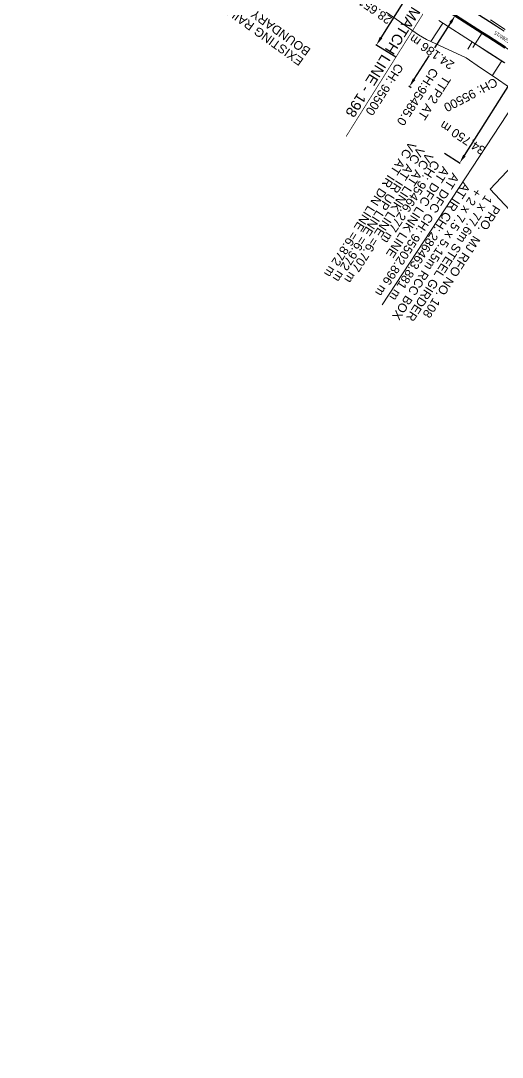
# Model space of a CAD drawing. Header units: metres. Extents: x 644418 to 1306172, y 3366650 to 6747308.
# Drawn here: x 655540.9 to 655678.4, y 3371451 to 3371746.8 of the extents above; entities that cross this region are included whole.
import ezdxf
from ezdxf.enums import TextEntityAlignment as Align

# ---------------------------------------------------------------- set-up
doc = ezdxf.new("R2010")
doc.units = ezdxf.units.M
doc.header["$MEASUREMENT"] = 0
doc.linetypes.add('CENTER', pattern=[2, 1.25, -0.25, 0.25, -0.25])
doc.linetypes.add('PHANTOM2', pattern=[1.25, 0.625, -0.125, 0.125, -0.125, 0.125, -0.125])
doc.layers.get('Defpoints').update_dxf_attribs({"lineweight": 0})
for name, color, linetype, lineweight in [('BOUNDARY DIMENTION', 10, 'Continuous', 0), ('Existing Railway Boundary', 7, 'CENTER', 0), ('LC DETAILS IN PLAN', 7, 'Continuous', 0), ('OHE MAST TEXT', 8, 'Continuous', 0), ('Prop TPTC Connecting line', 10, 'Continuous', 0), ('PROP-DFC Connecting line', 1, 'Continuous', 0), ('Proposed Chainage', 10, 'Continuous', 0), ('Proposed Chainages Connecting line', 10, 'Continuous', 0), ('PROPOSED DFCC TOE LINE - Connecting line', 239, 'Continuous', 0), ('PROPOSED DFCC TOE SLOPES - Connecting line', 239, 'Continuous', 0)]:
    doc.layers.add(name, color=color, linetype=linetype, lineweight=lineweight)
for name, color, linetype in [('C-ROAD-CNTR-N', 92, 'Continuous'), ('DFCC Boundary', 6, 'CENTER'), ('Dimension', 10, 'Continuous'), ('MATCH LINE', 7, 'Continuous'), ('PROPOSED DFCC FORMATION LINE', 187, 'Continuous'), ('PROPOSED FORMATION LINE - Connecting line', 187, 'Continuous'), ('WATER_LOGGED_AREA', 5, 'Continuous')]:
    doc.layers.add(name, color=color, linetype=linetype)
doc.styles.get("Standard").update_dxf_attribs({"font": 'arial.ttf'})
doc.styles.add('Style-Arial', font='arial.ttf')
doc.dimstyles.new('DIM', dxfattribs={"dimtxt": 2.5, "dimasz": 2.5, "dimexe": 0.18, "dimexo": 0.0625, "dimgap": 0.09, "dimtad": 0, "dimtih": 1, "dimtoh": 1, "dimdec": 3, "dimzin": 0, "dimdsep": 46, "dimtxsty": 'Standard', "dimcen": 0.09, "dimadec": 0, "dimazin": 0, "dimtfac": 1, "dimtdec": 3, "dimtofl": 0, "dimtmove": 0, "dimatfit": 3, "dimfxl": 1, "dimtolj": 1, "dimtzin": 0, "dimarcsym": 0})

# ---------------------------------------------------------------- blocks, each defined once
blk = doc.blocks.new('*D1746')
at = {"layer": 'Defpoints', "color": 0, "transparency": 16777216}
for p in [(655670.01, 3371756.3), (655672.83, 3371754.51), (655667.74, 3371746.5)]:
    blk.add_point(p, dxfattribs=at)
at = {"layer": 'Dimension', "color": 0, "lineweight": -2, "transparency": 16777216}
for p, q in [((655672.78, 3371754.54), (655669.86, 3371756.4)), ((655668.67, 3371754.19), (655668.6, 3371754.09)), ((655666.26, 3371750.4), (655667.14, 3371751.78)), ((655667.69, 3371746.53), (655664.77, 3371748.39))]:
    blk.add_line(p, q, dxfattribs=at)
at = {"layer": 'Dimension', "color": 0, "transparency": 16777216}
for points in [[(655668.32, 3371754.41), (655669.02, 3371753.97), (655670.01, 3371756.3)], [(655665.91, 3371750.63), (655666.61, 3371750.18), (655664.92, 3371748.29)]]:
    blk.add_solid(points, dxfattribs=at)
at = {"layer": 'Dimension', "color": 0, "lineweight": 0, "transparency": 16777216, "insert": (655667.87, 3371752.93), "char_height": 2.5, "attachment_point": 5, "rotation": 147}
blk.add_mtext('\\A1;9.488 m', dxfattribs=at)
blk = doc.blocks.new('*D1588')
at = {"layer": 'Defpoints', "color": 0, "transparency": 16777216}
for p in [(655680.47, 3371738.33), (655684.85, 3371735.55), (655661.83, 3371709.01)]:
    blk.add_point(p, dxfattribs=at)
at = {"layer": 'Dimension', "color": 0, "lineweight": -2, "transparency": 16777216}
for p, q in [((655680.52, 3371738.3), (655685.01, 3371735.45)), ((655667.55, 3371708.33), (655683.51, 3371733.44)), ((655661.88, 3371708.97), (655666.37, 3371706.12))]:
    blk.add_line(p, q, dxfattribs=at)
at = {"layer": 'Dimension', "color": 0, "transparency": 16777216}
for points in [[(655683.16, 3371733.66), (655683.87, 3371733.21), (655684.85, 3371735.55)], [(655667.2, 3371708.55), (655667.91, 3371708.11), (655666.21, 3371706.22)]]:
    blk.add_solid(points, dxfattribs=at)
at = {"layer": 'Dimension', "color": 0, "lineweight": 0, "transparency": 16777216, "insert": (655667.05, 3371713.37), "char_height": 2.5, "attachment_point": 5, "rotation": 147}
blk.add_mtext('\\A1;34.750 m', dxfattribs=at)
blk = doc.blocks.new('*D1629')
at = {"layer": 'BOUNDARY DIMENTION', "color": 0, "lineweight": -2, "transparency": 16777216}
for p, q in [((655663.6, 3371746.18), (655658.97, 3371739.02)), ((655665.49, 3371747.94), (655664.81, 3371748.38)), ((655653.19, 3371730.07), (655657.49, 3371736.72)), ((655652.36, 3371727.63), (655651.68, 3371728.07))]:
    blk.add_line(p, q, dxfattribs=at)
at = {"layer": 'BOUNDARY DIMENTION', "color": 0, "transparency": 16777216}
for points in [[(655663.25, 3371746.41), (655663.95, 3371745.96), (655664.96, 3371748.28)], [(655652.84, 3371730.3), (655653.54, 3371729.84), (655651.83, 3371727.97)]]:
    blk.add_solid(points, dxfattribs=at)
at = {"layer": 'Defpoints', "color": 0, "transparency": 16777216}
for p in [(655664.96, 3371748.28), (655665.54, 3371747.91), (655652.41, 3371727.6)]:
    blk.add_point(p, dxfattribs=at)
at = {"layer": 'BOUNDARY DIMENTION', "color": 0, "transparency": 16777216, "insert": (655658.23, 3371737.87), "char_height": 2.5, "attachment_point": 5, "rotation": 145}
blk.add_mtext('\\A1;24.186 m', dxfattribs=at)
blk = doc.blocks.new('*D1836')
at = {"layer": 'Defpoints', "color": 0, "linetype": 'Continuous', "ltscale": 0.5, "transparency": 16777216}
for p in [(655657.66, 3371764.09), (655663.23, 3371760.59), (655647.99, 3371736.33)]:
    blk.add_point(p, dxfattribs=at)
at = {"layer": 'DFCC Boundary', "color": 0, "linetype": 'Continuous', "lineweight": -2, "ltscale": 0.5, "transparency": 16777216}
for p, q in [((655663.17, 3371760.63), (655657.51, 3371764.18)), ((655643.76, 3371741.94), (655656.33, 3371761.97)), ((655647.94, 3371736.36), (655642.27, 3371739.92))]:
    blk.add_line(p, q, dxfattribs=at)
at = {"layer": 'DFCC Boundary', "color": 0, "linetype": 'Continuous', "ltscale": 0.5, "transparency": 16777216}
for points in [[(655655.98, 3371762.19), (655656.69, 3371761.75), (655657.66, 3371764.09)], [(655643.4, 3371742.16), (655644.11, 3371741.72), (655642.43, 3371739.82)]]:
    blk.add_solid(points, dxfattribs=at)
at = {"layer": 'DFCC Boundary', "color": 0, "linetype": 'Continuous', "ltscale": 0.5, "transparency": 16777216, "insert": (655640.43, 3371750.78), "char_height": 2.5, "attachment_point": 5, "rotation": 145}
blk.add_mtext('\\A1;28.651 m', dxfattribs=at)

msp = doc.modelspace()

# ---------------------------------------------------------------- linework, layer by layer
at = {"layer": 'C-ROAD-CNTR-N', "color": 4, "linetype": 'Continuous', "lineweight": 50, "flags": 128}
for points in [[(655672.6645, 3371743.3412), (655540.8919, 3371827.8479)], [(655679.1811, 3371739.1612), (655677.5521, 3371740.2064), (655675.9229, 3371741.2514), (655674.2937, 3371742.2963), (655672.6645, 3371743.3412)]]:
    msp.add_lwpolyline(points, dxfattribs=at)
at = {"layer": 'LC DETAILS IN PLAN', "color": 10, "flags": 128}
msp.add_lwpolyline([(655644.0451, 3371665.7556), (655693.6551, 3371741.182)], dxfattribs=at)
at = {"layer": 'MATCH LINE', "linetype": 'PHANTOM2', "ltscale": 15, "const_width": 0.2}
msp.add_lwpolyline([(655695.8115, 3371812.5312), (655633.7813, 3371713.7482)], dxfattribs=at)
at = {"layer": 'Prop TPTC Connecting line', "lineweight": 0, "flags": 128}
msp.add_lwpolyline([(655672.6644, 3371743.3411), (655669.9653, 3371739.1322)], dxfattribs=at)
at = {"layer": 'PROP-DFC Connecting line', "color": 12, "linetype": 'Continuous', "lineweight": 0, "flags": 128}
msp.add_lwpolyline([(656405.7445, 3371212.7239), (655825.4894, 3371638.4289), (655819.4419, 3371642.8649), (655813.3924, 3371647.2981), (655807.3387, 3371651.7256), (655801.2788, 3371656.1446), (655795.2106, 3371660.5522), (655789.1321, 3371664.9455), (655783.0412, 3371669.3217), (655776.936, 3371673.678, 0.00817715), (655723.0076, 3371710.6991), (655716.7483, 3371714.8309), (655710.4755, 3371718.9421), (655704.1912, 3371723.0357), (655697.8973, 3371727.1145), (655691.5957, 3371731.1815), (655685.2885, 3371735.2396), (655678.9774, 3371739.2918), (655672.6644, 3371743.3411), (655540.8889, 3371827.8498)], format="xyb", dxfattribs=at)
at = {"layer": 'PROPOSED DFCC FORMATION LINE', "lineweight": 0, "flags": 128}
msp.add_lwpolyline([(655678.8993, 3371743.7973), (655674.6888, 3371746.4977), (655664.3008, 3371753.1596)], dxfattribs=at)
at = {"layer": 'PROPOSED DFCC TOE LINE - Connecting line', "lineweight": 0}
msp.add_lwpolyline([(655680.4685, 3371727.7214), (655676.3264, 3371730.5338), (655672.1901, 3371733.3381), (655668.0491, 3371736.1443), (655656.7724, 3371741.4204), (655654.468, 3371742.7503), (655645.2114, 3371749.2652)], dxfattribs=at)
at = {"layer": 'PROPOSED DFCC TOE LINE - Connecting line', "lineweight": 0, "flags": 128}
msp.add_lwpolyline([(655675.0155, 3371747.0071), (655679.202, 3371744.2692)], dxfattribs=at)
at = {"layer": 'PROPOSED DFCC TOE SLOPES - Connecting line', "linetype": 'Continuous', "lineweight": 0, "flags": 128}
for points in [[(655661.3948, 3371746.1135), (655658.0129, 3371740.84)], [(655669.8123, 3371740.7152), (655668.4813, 3371738.64)], [(655678.228, 3371735.3168), (655675.5118, 3371731.0861)]]:
    msp.add_lwpolyline(points, dxfattribs=at)
at = {"layer": 'PROPOSED FORMATION LINE - Connecting line', "lineweight": 0, "flags": 128}
for points in [[(655678.9263, 3371743.8394), (655674.7158, 3371746.5398), (655664.3278, 3371753.2017)], [(655679.0287, 3371734.7437), (655674.8229, 3371737.4424), (655670.6131, 3371740.1423), (655660.2251, 3371746.8042)], [(655679.0557, 3371734.7858), (655674.8499, 3371737.4844), (655670.6401, 3371740.1844), (655660.2521, 3371746.8463)]]:
    msp.add_lwpolyline(points, dxfattribs=at)
at = {"layer": 'WATER_LOGGED_AREA', "linetype": 'Continuous'}
msp.add_polyline3d([(655689.144, 3371713.798, 266.434), (655674.895, 3371698.762, 264.222), (655688.68, 3371683.968, 266.371), (655712.62, 3371663.103, 266.573), (655757.917, 3371626.29, 266.838), (655816.207, 3371584.506, 266.541), (655838.605, 3371565.686, 266.503), (655849.791, 3371577.75, 266.381), (655854.169, 3371595.588, 266.055), (655820.912, 3371617.569, 266.463), (655775.939, 3371653.144, 266.401), (655725.661, 3371691.525, 266.138), (655689.144, 3371713.798, 266.434)], dxfattribs=at)

# ---------------------------------------------------------------- texts
at = {"layer": 'Existing Railway Boundary', "linetype": 'Continuous', "ltscale": 5}
for s, p in [('EXISTING RAILWAY', (655621.8535, 3371735.7684)), ('BOUNDARY', (655623.8645, 3371738.6219))]:
    msp.add_text(s, height=2.5, rotation=144.405529, dxfattribs=at).set_placement(p)
at = {"layer": 'LC DETAILS IN PLAN', "color": 10}
for s, p in [('VC AT IR DN LINE =6.872 m', (655651.8529, 3371712.4874)), ('VC AT IR UP LINE =6.972 m', (655654.215, 3371710.9884)), ('VC AT LINK LINE =6.707 m', (655656.6986, 3371709.3436)), ('+ 2 x 7.5 x 5.15m RCC BOX', (655670.5651, 3371699.1979)), ('1 x 77.6m STEEL GIRDER', (655673.5674, 3371697.2301)), ('PRO.  MJ RFO NO. 108', (655675.8473, 3371694.4574))]:
    msp.add_text(s, height=2.5, rotation=237.106954, dxfattribs=at).set_placement(p)
at = {"layer": 'LC DETAILS IN PLAN', "color": 10, "char_height": 2.5, "attachment_point": 4, "rotation": 237.106954, "line_spacing_factor": 0.6}
for s, insert in [('CH: 95466.277 m', (655659.6061, 3371706.5793)), ('AT DFC LINK LINE', (655662.4045, 3371704.7339)), ('AT DFC CH: 95502.896 m', (655665.1972, 3371702.8886))]:
    msp.add_mtext(s, dxfattribs=dict(at, insert=insert))
at = {"layer": 'LC DETAILS IN PLAN', "insert": (655668.3257, 3371700.1853), "char_height": 2.5, "attachment_point": 4, "rotation": 237.106954, "line_spacing_factor": 0.6}
msp.add_mtext('AT IR CH: 286463.881 m', dxfattribs=at)
at = {"layer": 'MATCH LINE', "linetype": 'Continuous'}
msp.add_text('MATCH LINE - 198', height=3, rotation=237.87177, dxfattribs=at).set_placement((655652.6186, 3371751.0215))
at = {"layer": 'OHE MAST TEXT'}
msp.add_text('OHE286/15', height=1, rotation=147, dxfattribs=at).set_placement((655679.2238, 3371741.4979), align=Align.MIDDLE_CENTER)
at = {"layer": 'Prop TPTC Connecting line', "lineweight": 0, "insert": (655660.9602, 3371731.79), "char_height": 2.5, "attachment_point": 4, "rotation": 237.327616, "line_spacing_factor": 0.6, "style": 'Style-Arial'}
msp.add_mtext('\\pxsm1;TTP2 AT \\PCH:95485.0', dxfattribs=at)
at = {"layer": 'Proposed Chainage', "lineweight": 0, "insert": (655676.7557, 3371729.5191), "char_height": 2.5, "attachment_point": 4, "rotation": 207.69253, "line_spacing_factor": 0.6, "style": 'Style-Arial'}
msp.add_mtext('CH: 95500', dxfattribs=at)
at = {"layer": 'Proposed Chainages Connecting line', "lineweight": 0, "insert": (655649.2425, 3371734.1856), "char_height": 2.5, "attachment_point": 4, "rotation": 237.327616, "line_spacing_factor": 0.6, "style": 'Style-Arial'}
msp.add_mtext('CH: 95500', dxfattribs=at)

# ---------------------------------------------------------------- dimensions: what is measured, and where the dimension line sits
at = {"layer": 'BOUNDARY DIMENTION'}
dim = msp.add_linear_dim(base=(655664.9615, 3371748.2839), p1=(655652.4132, 3371727.5967), p2=(655665.5411, 3371747.9093), angle=57.125825, dimstyle='DIM', override={"dimpost": ' m'}, dxfattribs=at)
dim.commit()
dim.dimension.update_dxf_attribs({"geometry": '*D1629', "text_midpoint": (655658.2322, 3371737.8717), "dimtype": 129, "text_rotation": 145})
at = {"layer": 'DFCC Boundary', "linetype": 'Continuous', "ltscale": 0.5}
dim = msp.add_linear_dim(base=(655657.662, 3371764.0887), p1=(655647.9895, 3371736.3311), p2=(655663.2259, 3371760.5949), angle=57.873481, dimstyle='DIM', override={"dimpost": ' m', "dimtmove": 2}, dxfattribs=at)
dim.commit()
dim.dimension.update_dxf_attribs({"geometry": '*D1836', "text_midpoint": (655640.4268, 3371750.7765), "dimtype": 129, "text_rotation": 145})
at = {"layer": 'Dimension', "color": 10, "lineweight": 0}
for base, p1, p2, override, picture, middle in [((655670.0098, 3371756.2993), (655667.741, 3371746.4985), (655672.8308, 3371754.5061), {"dimpost": ' m'}, '*D1746', (655667.8713, 3371752.935)), ((655684.8546, 3371735.5465), (655661.828, 3371709.0075), (655680.4687, 3371738.3343), {"dimpost": ' m', "dimtmove": 2}, '*D1588', (655667.0461, 3371713.3732))]:
    dim = msp.add_linear_dim(base=base, p1=p1, p2=p2, angle=57.559015, dimstyle='DIM', override=override, dxfattribs=at)
    dim.commit()
    dim.dimension.update_dxf_attribs({"geometry": picture, "text_midpoint": middle, "dimtype": 129, "text_rotation": 147})

doc.saveas('drawing.dxf')
